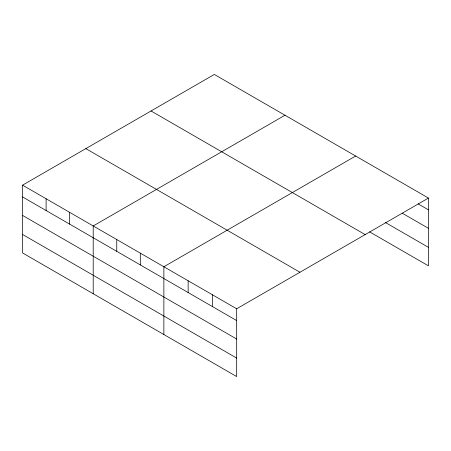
<?xml version="1.0" encoding="UTF-8"?>
<svg xmlns="http://www.w3.org/2000/svg" width="451" height="451" viewBox="0 0 451 451"><rect width="100%" height="100%" fill="white"/><g stroke="black" fill="none" stroke-linecap="round" stroke-linejoin="round"><path stroke-width="0.68" d="M22.55 185.158L236.674 308.783L236.674 376.562L22.55 252.938L22.55 185.158L214.326 74.438L428.45 198.062L428.45 265.842L369.6 231.865M284.987 115.23L93.21 225.957L93.21 293.736M355.647 156.029L163.871 266.75L163.871 334.529M236.674 308.783L428.45 198.062M418.139 203.886L428.45 209.839M402.365 213.261L428.45 228.319M385.374 222.49L428.45 247.362M151.04 110.974L365.163 234.599M85.837 148.621L299.96 272.246M22.55 196.94L236.674 320.565M22.55 215.42L236.674 339.045M22.55 234.458L236.674 358.083M212.404 294.774L212.404 306.55M188.14 280.759L188.14 292.541M140.317 253.152L140.317 264.934M116.764 239.554L116.764 251.337M69.657 212.353L69.657 224.136M46.103 198.756L46.103 210.538"/></g></svg>
